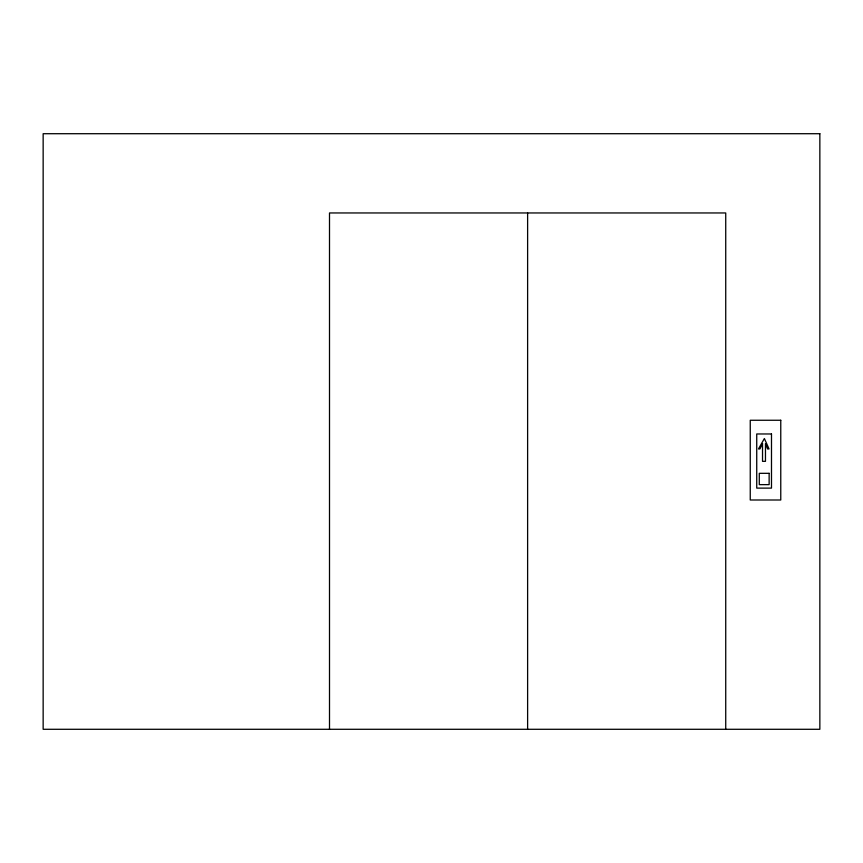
<?xml version="1.0" encoding="UTF-8"?>
<svg xmlns="http://www.w3.org/2000/svg" width="863" height="863" viewBox="0 0 863 863"><rect width="100%" height="100%" fill="white"/><g stroke="black" fill="none" stroke-linecap="round" stroke-linejoin="round"><path stroke-width="1.29" d="M725.729 729.289L725.729 212.956L329.504 212.956L329.504 729.289M527.617 212.956L527.617 729.289M762.525 443.625L759.947 448.943L758.48 448.943L764.381 438.523L769.041 448.943L767.563 448.943L765.47 443.625L765.47 461.338L762.525 461.338L762.525 443.625M819.85 133.711L43.15 133.711L43.15 729.289L819.85 729.289L819.85 133.711M780.767 420.259L750.249 420.259L750.249 500.001L780.767 500.001L780.767 420.259M771.49 433.97L756.732 433.97L756.732 488.113L771.49 488.113L771.49 433.97M769.138 473.323L759.289 473.323L759.289 484.639L769.138 484.639L769.138 473.323"/></g></svg>
